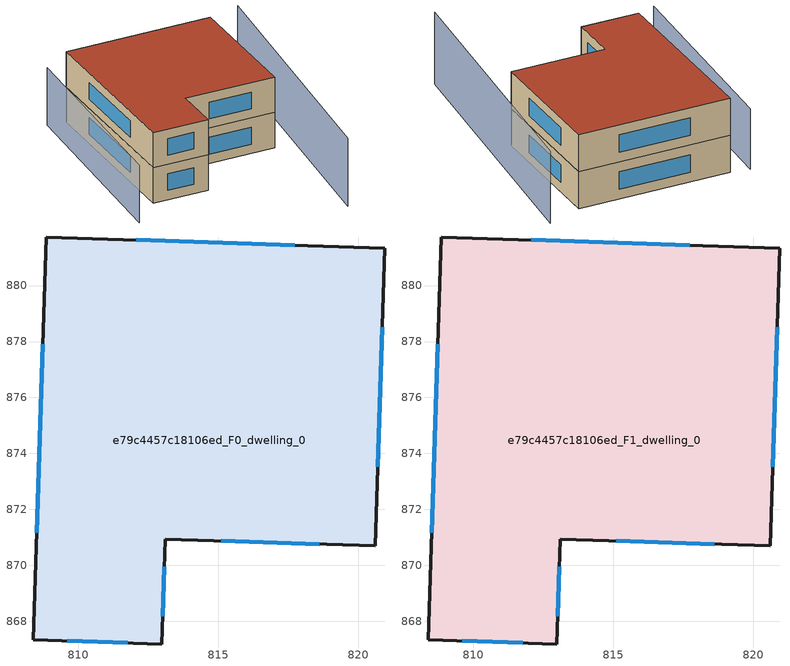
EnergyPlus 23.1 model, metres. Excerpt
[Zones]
e79c4457c18106ed_F0_dwelling_0
 floor ground (EU_floor_Construction): 820.95,881.34 820.6,870.69 813.1,870.94 812.98,867.19 808.38,867.34 808.85,881.74 z0
 wall outside (EU_wall_Construction): 813.1,870.94 820.6,870.69 820.95,881.34 808.85,881.74 808.38,867.34 812.98,867.19 813.1,870.94 z0:3
 window (EU_Window_Construction): 815.09,870.87 818.61,870.76 / 813.01,868.19 813.07,869.94 / 809.6,867.3 811.76,867.23 / 808.73,877.91 808.51,871.17 / 817.73,881.45 812.07,881.63 / 820.69,873.52 820.86,878.51 z0.8:2.2
e79c4457c18106ed_F1_dwelling_0
 floor to e79c4457c18106ed_F0_dwelling_0 (EU_floor_Construction): 820.95,881.34 820.6,870.69 813.1,870.94 812.98,867.19 808.38,867.34 808.85,881.74 z3
 wall outside (EU_wall_Construction): 813.1,870.94 820.6,870.69 820.95,881.34 808.85,881.74 808.38,867.34 812.98,867.19 813.1,870.94 z3:6
 window (EU_Window_Construction): 815.09,870.87 818.61,870.76 / 813.01,868.19 813.07,869.94 / 809.6,867.3 811.76,867.23 / 808.73,877.91 808.51,871.17 / 817.73,881.45 812.07,881.63 / 820.69,873.52 820.86,878.51 z3.8:5.2
 roof outside (EU_roof_Construction): 820.6,870.69 820.95,881.34 808.85,881.74 808.38,867.34 812.98,867.19 813.1,870.94 z6
shading: 820.91,859.92 823.78,882.24 z0:5.8; 807.38,882 805.94,865.11 z0:4.9
[Building]
EU S2 Campaign: North Axis=0; Terrain=City; Solar Distribution=FullExterior
[Site:Location]
Cape.Town.Intl.AP: Latitude=-33.965; Longitude=18.602; Time Zone=2; Elevation=46
[SizingPeriod:WeatherFileDays]
AnnualSizingPeriod: Begin Month=1; Begin Day of Month=1; End Month=12; End Day of Month=31; Day of Week for Start Day=Monday; Use Weather File Daylight Saving Period=No; Use Weather File Rain and Snow Indicators=No
[MATERIAL]
EU_InternalMass_Material: Roughness=MediumRough; Thickness=0.1; Conductivity=1; Density=1800; Specific Heat=900; Thermal Absorptance=0.9; Solar Absorptance=0.7; Visible Absorptance=0.7
[MATERIAL:NOMASS] Roughness=MediumRough; Thermal Absorptance=0.9; Solar Absorptance=0.7; Visible Absorptance=0.7
Name | Thermal Resistance
EU_wall_NoMass | 0.49467
EU_roof_NoMass | 0.448442
EU_floor_NoMass | 1.33616
[WINDOWMATERIAL:SIMPLEGLAZINGSYSTEM]
EU_Window_SimpleGlazing: UFactor=4.49049; Solar Heat Gain Coefficient=0.75; Visible Transmittance=0.75
[CONSTRUCTION]
EU_wall_Construction: EU_wall_NoMass
EU_roof_Construction: EU_roof_NoMass
EU_floor_Construction: EU_floor_NoMass
EU_Window_Construction: EU_Window_SimpleGlazing
EU_InternalMass_Construction: EU_InternalMass_Material
[ZONE] Type=1; Multiplier=1; Ceiling Height=autocalculate; Volume=438.566; Floor Area=autocalculate; Part of Total Floor Area=Yes
e79c4457c18106ed_F0_dwelling_0; e79c4457c18106ed_F1_dwelling_0
[INTERNALMASS] Construction=EU_InternalMass_Construction; Surface Area=146.188
Name | Zone or ZoneList
e79c4457c18106ed_F0_dwelling_0_EU_InternalMass | e79c4457c18106ed_F0_dwelling_0
e79c4457c18106ed_F1_dwelling_0_EU_InternalMass | e79c4457c18106ed_F1_dwelling_0
[OTHEREQUIPMENT] Fuel Type=Electricity; Design Level Calculation Method=Watts/Area; Power per Zone Floor Area=1; Fraction Latent=0; Fraction Radiant=0; Fraction Lost=0; Carbon Dioxide Generation Rate=0; EndUse Subcategory=EU_Step8_InternalGains
Name | Zone or ZoneList or Space or SpaceList | Schedule
EU_Step8_InternalGain_e79c4457c18106ed_F0_dwelling_0_f000 | e79c4457c18106ed_F0_dwelling_0 | EU_Step8_GainSchedule_e79c4457c18106ed_F0_dwelling_0_f000
EU_Step8_InternalGain_e79c4457c18106ed_F1_dwelling_0_f000 | e79c4457c18106ed_F1_dwelling_0 | EU_Step8_GainSchedule_e79c4457c18106ed_F1_dwelling_0_f000
[ZONEVENTILATION:DESIGNFLOWRATE] Schedule=EU_AlwaysOn; Design Flow Rate Calculation Method=AirChanges/Hour; Air Changes per Hour=0.665257; Ventilation Type=Natural; Fan Pressure Rise=0; Fan Total Efficiency=1; Constant Term Coefficient=1; Temperature Term Coefficient=0; Velocity Term Coefficient=0; Velocity Squared Term Coefficient=0; Minimum Indoor Temperature=-100; Maximum Indoor Temperature=100; Delta Temperature=-100; Minimum Outdoor Temperature=-100; Maximum Outdoor Temperature=100; Maximum Wind Speed=40
Name | Zone or ZoneList or Space or SpaceList
EU_ConstantAir_e79c4457c18106ed_F0_dwelling_0 | e79c4457c18106ed_F0_dwelling_0
EU_ConstantAir_e79c4457c18106ed_F1_dwelling_0 | e79c4457c18106ed_F1_dwelling_0
[HVACTEMPLATE:THERMOSTAT] Constant Heating Setpoint=20; Constant Cooling Setpoint=50
EU_HeatOnly_e79c4457c18106ed_F0_dwelling_0; EU_HeatOnly_e79c4457c18106ed_F1_dwelling_0
[HVACTEMPLATE:ZONE:IDEALLOADSAIRSYSTEM] System Availability Schedule=EU_AlwaysOn; Maximum Heating Supply Air Temperature=50; Minimum Cooling Supply Air Temperature=13; Maximum Heating Supply Air Humidity Ratio=0.0156; Minimum Cooling Supply Air Humidity Ratio=0.0077; Heating Limit=NoLimit; Cooling Limit=NoLimit; Heating Availability Schedule=EU_AlwaysOn; Cooling Availability Schedule=EU_CoolingOff; Dehumidification Control Type=ConstantSensibleHeatRatio; Cooling Sensible Heat Ratio=0.7; Dehumidification Setpoint=60; Humidification Control Type=None; Humidification Setpoint=30; Outdoor Air Method=None; Outdoor Air Flow Rate per Person=0.00944; Outdoor Air Flow Rate per Zone Floor Area=0; Outdoor Air Flow Rate per Zone=0; Demand Controlled Ventilation Type=None; Outdoor Air Economizer Type=NoEconomizer; Heat Recovery Type=None; Sensible Heat Recovery Effectiveness=0.7; Latent Heat Recovery Effectiveness=0.65
Name | Template Thermostat
e79c4457c18106ed_F0_dwelling_0 | EU_HeatOnly_e79c4457c18106ed_F0_dwelling_0
e79c4457c18106ed_F1_dwelling_0 | EU_HeatOnly_e79c4457c18106ed_F1_dwelling_0
[SIZING:ZONE] Zone Cooling Design Supply Air Temperature Input Method=SupplyAirTemperature; Zone Cooling Design Supply Air Temperature=13; Zone Heating Design Supply Air Temperature Input Method=SupplyAirTemperature; Zone Heating Design Supply Air Temperature=50; Zone Cooling Design Supply Air Humidity Ratio=0.008; Zone Heating Design Supply Air Humidity Ratio=0.008; Cooling Design Air Flow Method=DesignDay; Cooling Design Air Flow Rate=0; Cooling Minimum Air Flow per Zone Floor Area=0.000762; Cooling Minimum Air Flow=0; Cooling Minimum Air Flow Fraction=0.2; Heating Design Air Flow Method=DesignDay; Heating Design Air Flow Rate=0; Heating Maximum Air Flow per Zone Floor Area=0.002032; Heating Maximum Air Flow=0.141576; Heating Maximum Air Flow Fraction=0.3; Account for Dedicated Outdoor Air System=No; Dedicated Outdoor Air System Control Strategy=NeutralSupplyAir; Dedicated Outdoor Air Low Setpoint Temperature for Design=autosize; Dedicated Outdoor Air High Setpoint Temperature for Design=autosize; Zone Load Sizing Method=Sensible Load Only No Latent Load; Zone Latent Cooling Design Supply Air Humidity Ratio Input Method=HumidityRatioDifference; Zone Cooling Design Supply Air Humidity Ratio Difference=0.005; Zone Latent Heating Design Supply Air Humidity Ratio Input Method=HumidityRatioDifference; Zone Humidification Design Supply Air Humidity Ratio Difference=0.005
e79c4457c18106ed_F0_dwelling_0; e79c4457c18106ed_F1_dwelling_0
[SCHEDULE:CONSTANT]
Name | Hourly Value
EU_AlwaysOn | 1
EU_CoolingOff | 0
[SCHEDULE:FILE] Column Number=1; Rows to Skip at Top=0; Number of Hours of Data=8760; Column Separator=Comma; Interpolate to Timestep=No; Minutes per Item=60; Adjust Schedule for Daylight Savings=Yes
Name | File
EU_Step8_GainSchedule_e79c4457c18106ed_F0_dwelling_0_f000 | ../../schedules/e79c4457c18106ed/e79c4457c18106ed_F0_dwelling_0_f000_gain.csv
EU_Step8_GainSchedule_e79c4457c18106ed_F1_dwelling_0_f000 | ../../schedules/e79c4457c18106ed/e79c4457c18106ed_F1_dwelling_0_f000_gain.csv
